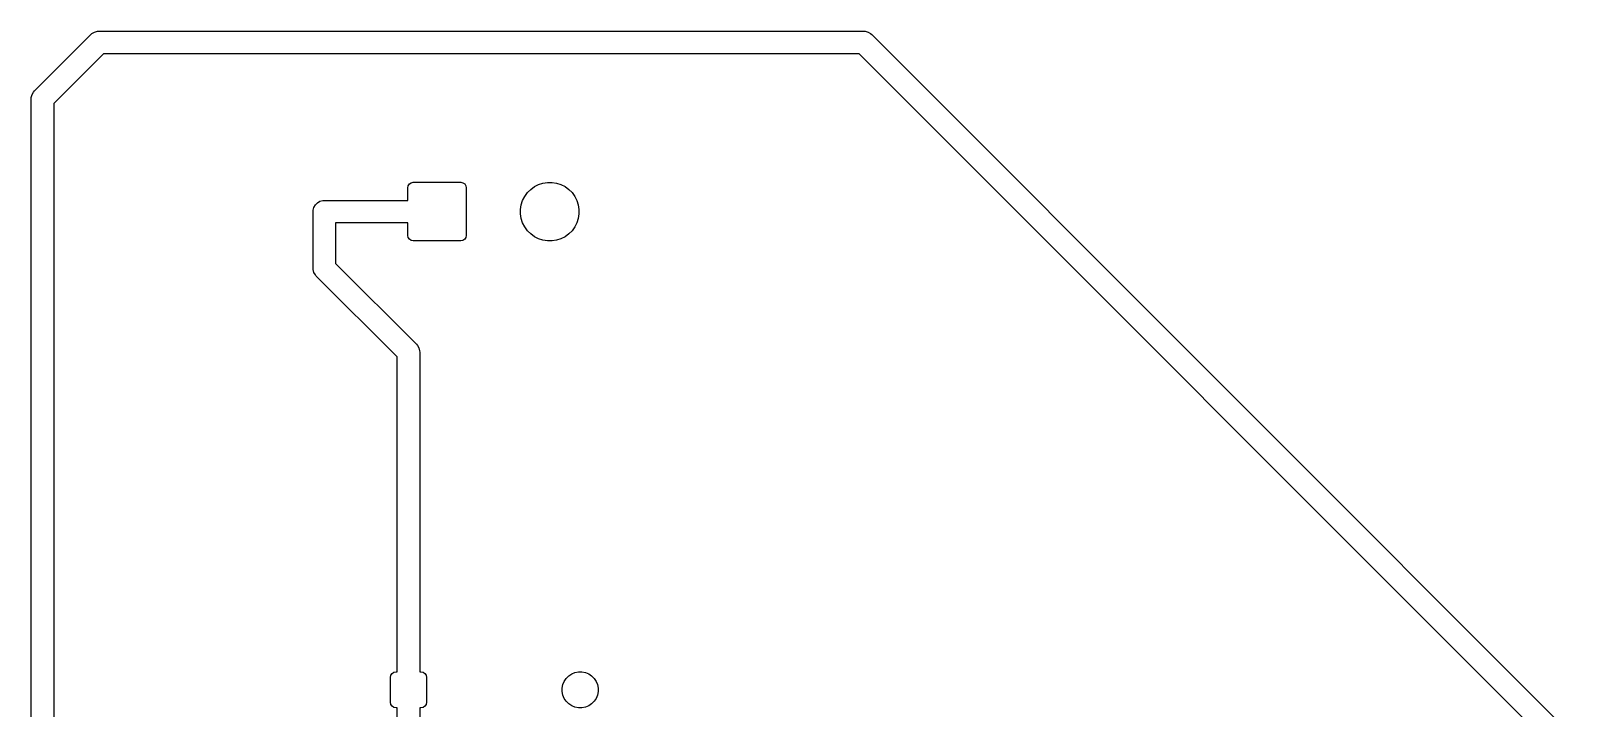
# Model space of a CAD drawing. Header units: inches. Extents: x 2.24 to 5.14, y -3.86 to -0.57.
# Drawn here: x 2.244 to 4.969, y -1.754 to -0.571 of the extents above; entities that cross this region are included whole.
import ezdxf

# ---------------------------------------------------------------- set-up
doc = ezdxf.new("R2010")
doc.units = ezdxf.units.IN
doc.header["$MEASUREMENT"] = 0
doc.layers.add('F.Cu', color=13, linetype='CONTINUOUS', true_color=0xc83434)

msp = doc.modelspace()

# ---------------------------------------------------------------- linework, layer by layer
at = {"layer": 'F.Cu', "linetype": 'CONTINUOUS'}
for p, q in [((2.3547, -0.5724), (2.3596, -0.571)), ((2.3596, -0.571), (2.3622, -0.5709)), ((2.3596, -0.571), (2.3596, -0.571)), ((2.3622, -0.5709), (3.698, -0.5709)), ((3.698, -0.5709), (3.7006, -0.571)), ((3.7006, -0.571), (3.7006, -0.571)), ((3.7006, -0.571), (3.7056, -0.5724)), ((2.2499, -0.6751), (2.3483, -0.5766)), ((2.3483, -0.5766), (2.3502, -0.5749)), ((2.3502, -0.5749), (2.3547, -0.5724)), ((2.3502, -0.5749), (2.3502, -0.5749)), ((3.7056, -0.5724), (3.71, -0.5749)), ((3.71, -0.5749), (3.71, -0.5749)), ((3.71, -0.5749), (3.712, -0.5766)), ((3.712, -0.5766), (4.9694, -1.8341)), ((2.3704, -0.6102), (2.2835, -0.6971)), ((3.6899, -0.6102), (2.3704, -0.6102)), ((4.9416, -1.8619), (3.6899, -0.6102)), ((2.2456, -0.6814), (2.2482, -0.677)), ((2.2482, -0.677), (2.2499, -0.6751)), ((2.2482, -0.677), (2.2482, -0.677)), ((2.2441, -0.689), (2.2443, -0.6864)), ((2.2441, -1.8701), (2.2441, -0.689)), ((2.2443, -0.6864), (2.2456, -0.6814)), ((2.2443, -0.6864), (2.2443, -0.6864)), ((2.2835, -0.6971), (2.2835, -1.8226)), ((2.9016, -0.8445), (2.9023, -0.8407)), ((2.9016, -0.8661), (2.9016, -0.8445)), ((2.9023, -0.8407), (2.9045, -0.8375)), ((2.9045, -0.8375), (2.9077, -0.8354)), ((2.9077, -0.8354), (2.9114, -0.8346)), ((2.9114, -0.8346), (2.9941, -0.8346)), ((2.9941, -0.8346), (2.9979, -0.8354)), ((2.9979, -0.8354), (3.0011, -0.8375)), ((3.0011, -0.8375), (3.0032, -0.8407)), ((3.0032, -0.8407), (3.0039, -0.8445)), ((3.0039, -0.8445), (3.0039, -0.9272)), ((3.1164, -0.8469), (3.1229, -0.8422)), ((3.1229, -0.8422), (3.13, -0.8385)), ((3.13, -0.8385), (3.1377, -0.8361)), ((3.1377, -0.8361), (3.1456, -0.8348)), ((3.1456, -0.8348), (3.1536, -0.8348)), ((3.1536, -0.8348), (3.1616, -0.8361)), ((3.1616, -0.8361), (3.1692, -0.8385)), ((3.1692, -0.8385), (3.1763, -0.8422)), ((3.1763, -0.8422), (3.1828, -0.8469)), ((2.7403, -0.8738), (2.7439, -0.8702)), ((2.7439, -0.8702), (2.7484, -0.8676)), ((2.7484, -0.8676), (2.7533, -0.8663)), ((2.7533, -0.8663), (2.7559, -0.8661)), ((2.7559, -0.8661), (2.9016, -0.8661)), ((3.0998, -0.8739), (3.1023, -0.8662)), ((3.1023, -0.8662), (3.106, -0.8591)), ((3.106, -0.8591), (3.1107, -0.8526)), ((3.1107, -0.8526), (3.1164, -0.8469)), ((3.1828, -0.8469), (3.1885, -0.8526)), ((3.1885, -0.8526), (3.1932, -0.8591)), ((3.1932, -0.8591), (3.1969, -0.8662)), ((3.1969, -0.8662), (3.1994, -0.8739)), ((2.7362, -0.8858), (2.7364, -0.8833)), ((2.7362, -0.9843), (2.7362, -0.8858)), ((2.7364, -0.8833), (2.7377, -0.8783)), ((2.7377, -0.8783), (2.7403, -0.8738)), ((3.0986, -0.8818), (3.0998, -0.8739)), ((3.0986, -0.8898), (3.0986, -0.8818)), ((3.0998, -0.8978), (3.0986, -0.8898)), ((3.1023, -0.9054), (3.0998, -0.8978)), ((3.1994, -0.8978), (3.1969, -0.9054)), ((3.1994, -0.8739), (3.2006, -0.8818)), ((3.2006, -0.8898), (3.1994, -0.8978)), ((3.2006, -0.8818), (3.2006, -0.8898)), ((2.9016, -0.9055), (2.7756, -0.9055)), ((2.7756, -0.9055), (2.7756, -0.9761)), ((2.9016, -0.9272), (2.9016, -0.9055)), ((3.106, -0.9126), (3.1023, -0.9054)), ((3.1107, -0.9191), (3.106, -0.9126)), ((3.1164, -0.9247), (3.1107, -0.9191)), ((3.1229, -0.9295), (3.1164, -0.9247)), ((3.1828, -0.9247), (3.1763, -0.9295)), ((3.1885, -0.9191), (3.1828, -0.9247)), ((3.1932, -0.9126), (3.1885, -0.9191)), ((3.1969, -0.9054), (3.1932, -0.9126)), ((2.9023, -0.9309), (2.9016, -0.9272)), ((2.9045, -0.9341), (2.9023, -0.9309)), ((2.9077, -0.9363), (2.9045, -0.9341)), ((2.9114, -0.937), (2.9077, -0.9363)), ((2.9941, -0.937), (2.9114, -0.937)), ((2.9979, -0.9363), (2.9941, -0.937)), ((3.0011, -0.9341), (2.9979, -0.9363)), ((3.0032, -0.9309), (3.0011, -0.9341)), ((3.0039, -0.9272), (3.0032, -0.9309)), ((3.13, -0.9331), (3.1229, -0.9295)), ((3.1377, -0.9356), (3.13, -0.9331)), ((3.1456, -0.9369), (3.1377, -0.9356)), ((3.1536, -0.9369), (3.1456, -0.9369)), ((3.1616, -0.9356), (3.1536, -0.9369)), ((3.1692, -0.9331), (3.1616, -0.9356)), ((3.1763, -0.9295), (3.1692, -0.9331)), ((2.7756, -0.9761), (2.9168, -1.1173)), ((2.7364, -0.9868), (2.7362, -0.9843)), ((2.7377, -0.9918), (2.7364, -0.9868)), ((2.7364, -0.9868), (2.7364, -0.9868)), ((2.7403, -0.9962), (2.7377, -0.9918)), ((2.742, -0.9982), (2.7403, -0.9962)), ((2.7403, -0.9962), (2.7403, -0.9962)), ((2.8832, -1.1394), (2.742, -0.9982)), ((2.9168, -1.1173), (2.9185, -1.1192)), ((2.8832, -1.6891), (2.8832, -1.1394)), ((2.9185, -1.1192), (2.9185, -1.1192)), ((2.9185, -1.1192), (2.921, -1.1237)), ((2.921, -1.1237), (2.9224, -1.1286)), ((2.9224, -1.1286), (2.9224, -1.1286)), ((2.9224, -1.1286), (2.9225, -1.1312)), ((2.9225, -1.1312), (2.9225, -1.6891)), ((2.8774, -1.6898), (2.8812, -1.6891)), ((2.8812, -1.6891), (2.8832, -1.6891)), ((2.9225, -1.6891), (2.9245, -1.6891)), ((2.9245, -1.6891), (2.9283, -1.6898)), ((3.1937, -1.6904), (3.1998, -1.6892)), ((3.1998, -1.6892), (3.2059, -1.6892)), ((3.2059, -1.6892), (3.212, -1.6904)), ((2.8714, -1.6989), (2.8721, -1.6952)), ((2.8714, -1.7422), (2.8714, -1.6989)), ((2.8721, -1.6952), (2.8742, -1.692)), ((2.8742, -1.692), (2.8774, -1.6898)), ((2.9283, -1.6898), (2.9315, -1.692)), ((2.9315, -1.692), (2.9336, -1.6952)), ((2.9336, -1.6952), (2.9344, -1.6989)), ((2.9344, -1.6989), (2.9344, -1.7422)), ((3.1715, -1.7175), (3.1727, -1.7114)), ((3.1727, -1.7114), (3.1751, -1.7057)), ((3.1751, -1.7057), (3.1785, -1.7006)), ((3.1785, -1.7006), (3.1829, -1.6962)), ((3.1829, -1.6962), (3.188, -1.6928)), ((3.188, -1.6928), (3.1937, -1.6904)), ((3.212, -1.6904), (3.2177, -1.6928)), ((3.2177, -1.6928), (3.2228, -1.6962)), ((3.2228, -1.6962), (3.2272, -1.7006)), ((3.2272, -1.7006), (3.2306, -1.7057)), ((3.2306, -1.7057), (3.233, -1.7114)), ((3.233, -1.7114), (3.2342, -1.7175)), ((2.8721, -1.746), (2.8714, -1.7422)), ((2.9344, -1.7422), (2.9336, -1.746)), ((3.1715, -1.7237), (3.1715, -1.7175)), ((3.1727, -1.7297), (3.1715, -1.7237)), ((3.1751, -1.7354), (3.1727, -1.7297)), ((3.1785, -1.7406), (3.1751, -1.7354)), ((3.1829, -1.7449), (3.1785, -1.7406)), ((3.2272, -1.7406), (3.2228, -1.7449)), ((3.2306, -1.7354), (3.2272, -1.7406)), ((3.233, -1.7297), (3.2306, -1.7354)), ((3.2342, -1.7237), (3.233, -1.7297)), ((3.2342, -1.7175), (3.2342, -1.7237)), ((2.8742, -1.7492), (2.8721, -1.746)), ((2.8774, -1.7513), (2.8742, -1.7492)), ((2.8812, -1.7521), (2.8774, -1.7513)), ((2.8832, -1.7521), (2.8812, -1.7521)), ((2.8832, -1.796), (2.8832, -1.7521)), ((2.9245, -1.7521), (2.9225, -1.7521)), ((2.9225, -1.7521), (2.9225, -1.796)), ((2.9283, -1.7513), (2.9245, -1.7521)), ((2.9315, -1.7492), (2.9283, -1.7513)), ((2.9336, -1.746), (2.9315, -1.7492)), ((3.188, -1.7483), (3.1829, -1.7449)), ((3.1937, -1.7507), (3.188, -1.7483)), ((3.1998, -1.7519), (3.1937, -1.7507)), ((3.2059, -1.7519), (3.1998, -1.7519)), ((3.212, -1.7507), (3.2059, -1.7519)), ((3.2177, -1.7483), (3.212, -1.7507)), ((3.2228, -1.7449), (3.2177, -1.7483))]:
    msp.add_line(p, q, dxfattribs=at)

doc.saveas('drawing.dxf')
